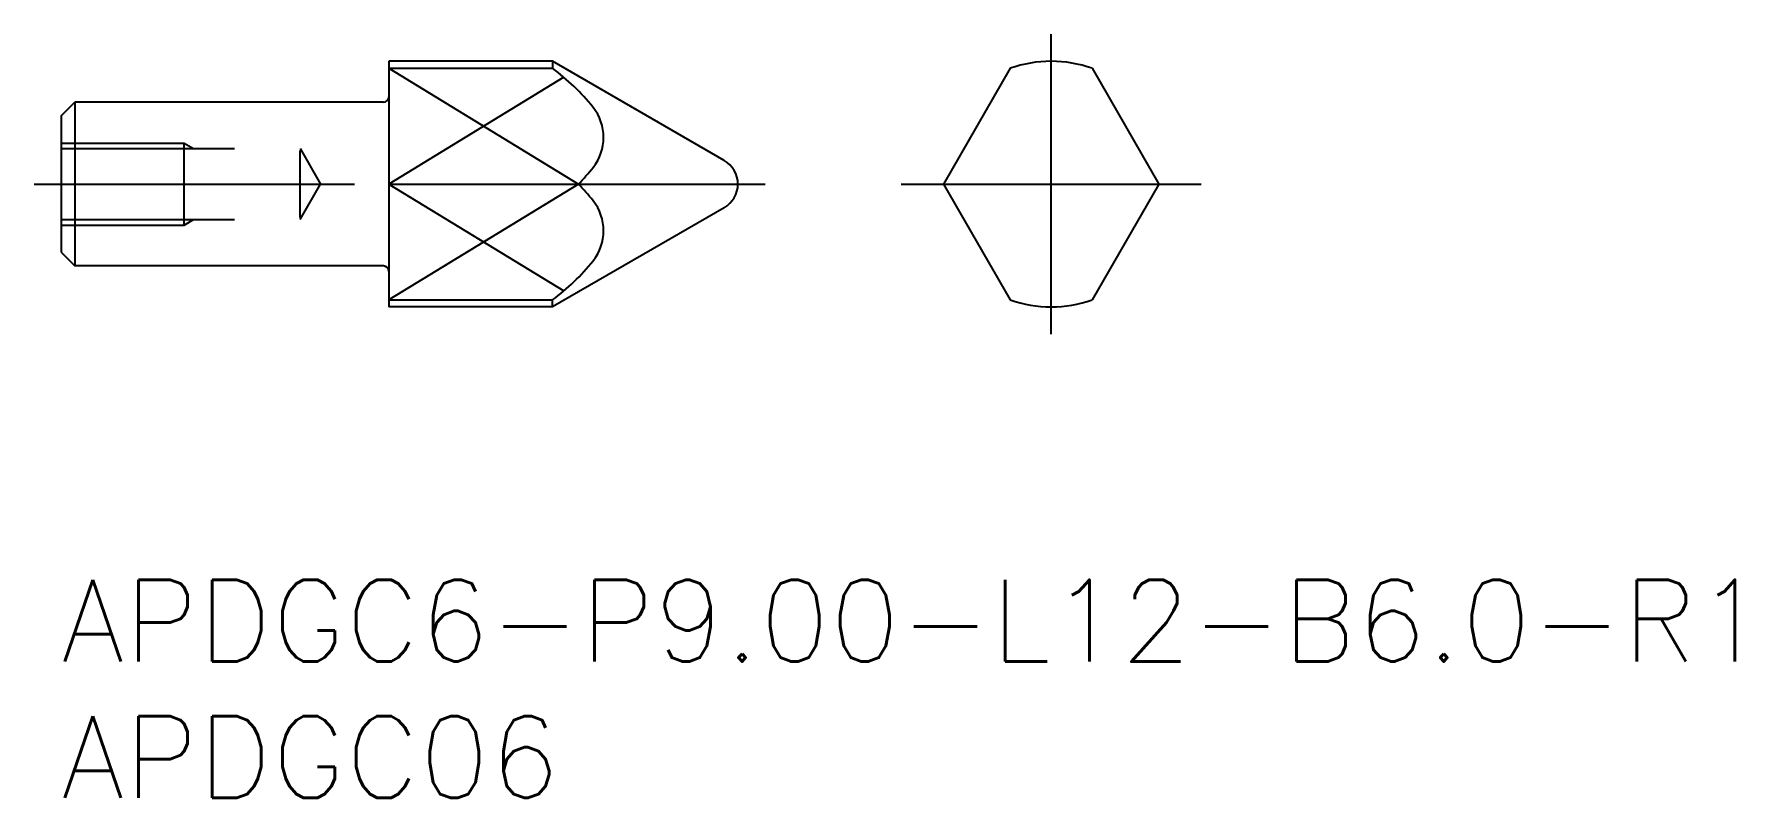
# Model space of a CAD drawing. Extents: x -1 to 61.3, y -8 to 20.
import ezdxf

# ---------------------------------------------------------------- set-up
doc = ezdxf.new("R2010")
doc.units = 0
doc.header["$LTSCALE"] = 0.5
doc.linetypes.add('CENTER', pattern=[50.8, 31.75, -6.35, 6.35, -6.35])
doc.linetypes.add('DASHED', pattern=[19.05, 12.7, -6.35])
for name, color, linetype in [('MSM_CENTER', 1, 'CENTER'), ('MSM_CONTINUOUS', 7, 'CONTINUOUS'), ('MSM_DASHED', 4, 'DASHED'), ('MSM_NARROW', 5, 'CONTINUOUS'), ('MSM_PART_NUMBER', 7, 'CONTINUOUS')]:
    doc.layers.add(name, color=color, linetype=linetype)
doc.styles.get("Standard").update_dxf_attribs({"font": 'txt.shx', "height": 1, "bigfont": 'bigfont.shx'})

# ---------------------------------------------------------------- blocks, each defined once
blk = doc.blocks.new('*U17')
at = {"layer": 'MSM_PART_NUMBER'}
blk.add_text('APDGC6-P9.00-L12-B6.0-R1', height=3, dxfattribs=at).set_placement((0, -3))
blk = doc.blocks.new('*U18')
at = {"layer": 'MSM_PART_NUMBER'}
blk.add_text('APDGC06', height=3, dxfattribs=at).set_placement((0, -8))

msp = doc.modelspace()

# ---------------------------------------------------------------- linework, layer by layer
at = {"layer": 'MSM_CENTER'}
for p, q in [((36.272, 9), (36.272, 20)), ((-1, 14.5), (10.741, 14.5)), ((12, 14.5), (25.794, 14.5)), ((30.772, 14.5), (41.772, 14.5))]:
    msp.add_line(p, q, dxfattribs=at)
at = {"layer": 'MSM_CONTINUOUS'}
for p, q in [((18, 19), (12, 19)), ((12, 19), (12, 10)), ((12, 18.743), (18, 18.743)), ((24.294, 15.366), (18, 19)), ((34.772, 18.743), (32.323, 14.5)), ((37.772, 18.743), (40.222, 14.5)), ((0, 17), (0.5, 17.5)), ((11.8, 17.5), (0.5, 17.5)), ((0.5, 17.5), (0.5, 11.5)), ((0, 17), (0, 12)), ((12, 14.5), (18.949, 14.5)), ((32.323, 14.5), (34.772, 10.257)), ((40.222, 14.5), (37.772, 10.257)), ((24.294, 13.634), (18, 10)), ((0, 12), (0.5, 11.5)), ((11.8, 11.5), (0.5, 11.5)), ((12, 10.257), (18, 10.257)), ((18, 10), (12, 10))]:
    msp.add_line(p, q, dxfattribs=at)
for centre, radius, start, end in [((13.424, 12.505), 7.736, 38.40199, 53.73799), ((36.272, 14.5), 4.5, 70.52878, 109.47122), ((11.8, 17.7), 0.2, 270, 0), ((18.099, 16.21), 1.771, 321.59801, 38.40199), ((13.424, 19.916), 7.736, 315.57039, 321.59801), ((23.794, 14.5), 1, 300, 60), ((13.424, 9.084), 7.736, 38.40199, 44.42961), ((18.099, 12.79), 1.771, 321.59801, 38.40199), ((11.8, 11.3), 0.2, 0, 90), ((13.424, 16.495), 7.736, 306.26201, 321.59801), ((36.272, 14.5), 4.5, 250.52878, 289.47122)]:
    msp.add_arc(centre, radius, start, end, dxfattribs=at)
at = {"layer": 'MSM_DASHED'}
for p, q in [((0, 16), (4.5, 16)), ((0, 15.8), (8.749, 15.8)), ((4.5, 16), (4.846, 15.8)), ((4.5, 13), (4.5, 16)), ((8.749, 15.8), (9.5, 14.5)), ((8.749, 13.271), (8.749, 15.729)), ((8.749, 13.2), (9.5, 14.5)), ((0, 13.2), (8.749, 13.2)), ((4.5, 13), (4.846, 13.2)), ((0, 13), (4.5, 13))]:
    msp.add_line(p, q, dxfattribs=at)
at = {"layer": 'MSM_NARROW'}
for p, q in [((12, 18.743), (18.949, 14.5)), ((18, 18.987), (18, 18.743)), ((18.414, 18.416), (12, 14.5)), ((18.949, 14.5), (12, 10.257)), ((12, 14.5), (18.414, 10.584)), ((18, 10.013), (18, 10.257))]:
    msp.add_line(p, q, dxfattribs=at)

# ---------------------------------------------------------------- block references
at = {"layer": 'MSM_CONTINUOUS'}
for name in ['*U17', '*U18']:
    msp.add_blockref(name, (0, 0), dxfattribs=at)

doc.saveas('drawing.dxf')
